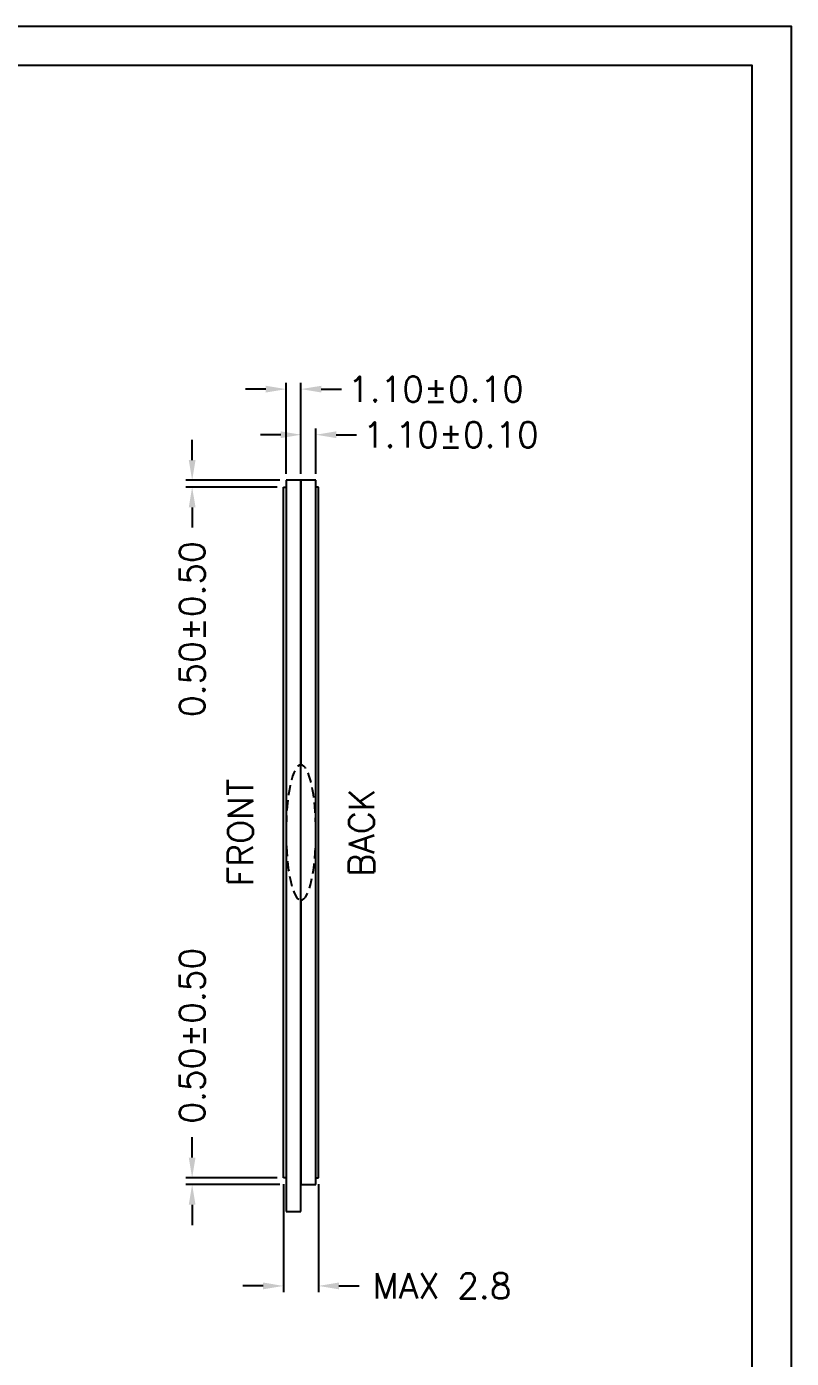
# Model space of a CAD drawing. Header units: millimetres. Extents: x 1653 to 3206, y -200 to 97.
# Drawn here: x 2070.7 to 2127.1, y -146.7 to -48.4 of the extents above; entities that cross this region are included whole.
import ezdxf
from ezdxf.enums import TextEntityAlignment as Align

# ---------------------------------------------------------------- set-up
doc = ezdxf.new("R2010")
doc.units = ezdxf.units.MM
doc.header["$LTSCALE"] = 3
doc.linetypes.add('HIDDEN', pattern=[0.375, 0.25, -0.125])
doc.layers.add('DIM', color=4, linetype='Continuous')
doc.styles.add('romans', font='romans.shx')
doc.styles.get("Standard").update_dxf_attribs({"font": 'simplex.shx'})
doc.dimstyles.new('LCDDIM', dxfattribs={"dimtxt": 1, "dimasz": 0.8, "dimexe": 0.35, "dimexo": 0.35, "dimgap": 0.396, "dimtad": 0, "dimzin": 0, "dimdsep": 46, "dimtxsty": 'Standard', "dimcen": 0, "dimclrd": 256, "dimclre": 256, "dimclrt": 256, "dimadec": 0, "dimazin": 0, "dimtfac": 1, "dimtofl": 0, "dimtmove": 0, "dimatfit": 0, "dimfxl": 0, "dimlwd": -1, "dimlwe": -1, "dimarcsym": 0})

# ---------------------------------------------------------------- blocks, each defined once
blk = doc.blocks.new('T')
for points in [[(0, 0), (297, 0), (297, 210), (0, 210)], [(4, 4), (293, 4), (293, 206), (4, 206)]]:
    blk.add_lwpolyline(points, close=True)
blk = doc.blocks.new('*D5')
at = {"layer": 'Defpoints', "color": 0}
for p in [(2082.931, -133.401), (2089.663, -133.401), (2089.863, -133.901)]:
    blk.add_point(p, dxfattribs=at)
at = {"layer": 'DIM'}
for p, q in [((2082.931, -131.905), (2082.931, -130.409)), ((2089.196, -133.401), (2082.464, -133.401)), ((2089.396, -133.901), (2082.464, -133.901)), ((2082.931, -135.397), (2082.931, -136.893))]:
    blk.add_line(p, q, dxfattribs=at)
for points in [[(2082.682, -131.905), (2083.181, -131.905), (2082.931, -133.401)], [(2082.682, -135.397), (2083.181, -135.397), (2082.931, -133.901)]]:
    blk.add_solid(points, dxfattribs=at)
at = {"layer": 'DIM', "insert": (2082.931, -122.911), "char_height": 1.87, "attachment_point": 5, "rotation": 90}
blk.add_mtext('0.50%%p0.50', dxfattribs=at)
blk = doc.blocks.new('*D6')
at = {"layer": 'Defpoints', "color": 0}
for p in [(2090.963, -75.169), (2089.863, -81.901), (2090.963, -81.901)]:
    blk.add_point(p, dxfattribs=at)
at = {"layer": 'DIM'}
for p, q in [((2089.863, -81.434), (2089.863, -74.702)), ((2090.963, -81.434), (2090.963, -74.702)), ((2088.367, -75.169), (2086.871, -75.169)), ((2092.459, -75.169), (2093.955, -75.169))]:
    blk.add_line(p, q, dxfattribs=at)
for points in [[(2088.367, -74.92), (2088.367, -75.418), (2089.863, -75.169)], [(2092.459, -74.92), (2092.459, -75.418), (2090.963, -75.169)]]:
    blk.add_solid(points, dxfattribs=at)
at = {"layer": 'DIM', "insert": (2100.919, -75.169), "char_height": 1.87, "attachment_point": 5}
blk.add_mtext('1.10%%p0.10', dxfattribs=at)
blk = doc.blocks.new('*D7')
at = {"layer": 'Defpoints', "color": 0}
for p in [(2092.063, -78.535), (2090.963, -81.901), (2092.063, -81.901)]:
    blk.add_point(p, dxfattribs=at)
at = {"layer": 'DIM'}
for p, q in [((2089.467, -78.535), (2087.971, -78.535)), ((2090.963, -81.434), (2090.963, -78.068)), ((2092.063, -81.434), (2092.063, -78.068)), ((2093.559, -78.535), (2095.055, -78.535))]:
    blk.add_line(p, q, dxfattribs=at)
for points in [[(2089.467, -78.286), (2089.467, -78.784), (2090.963, -78.535)], [(2093.559, -78.286), (2093.559, -78.784), (2092.063, -78.535)]]:
    blk.add_solid(points, dxfattribs=at)
at = {"layer": 'DIM', "insert": (2102.019, -78.535), "char_height": 1.87, "attachment_point": 5}
blk.add_mtext('1.10%%p0.10', dxfattribs=at)
blk = doc.blocks.new('*D22')
at = {"layer": 'Defpoints', "color": 0}
for p in [(2089.663, -133.401), (2092.263, -133.401), (2092.263, -141.385)]:
    blk.add_point(p, dxfattribs=at)
at = {"layer": 'DIM'}
for p, q in [((2089.663, -133.869), (2089.663, -141.852)), ((2092.263, -133.869), (2092.263, -141.852)), ((2088.167, -141.385), (2086.671, -141.385)), ((2093.759, -141.385), (2095.255, -141.385))]:
    blk.add_line(p, q, dxfattribs=at)
for points in [[(2088.167, -141.135), (2088.167, -141.634), (2089.663, -141.385)], [(2093.759, -141.135), (2093.759, -141.634), (2092.263, -141.385)]]:
    blk.add_solid(points, dxfattribs=at)
at = {"layer": 'DIM', "insert": (2101.373, -141.385), "char_height": 1.87, "attachment_point": 5}
blk.add_mtext('MAX 2.8', dxfattribs=at)
blk = doc.blocks.new('*D23')
at = {"layer": 'Defpoints', "color": 0}
for p in [(2082.931, -82.401), (2089.663, -82.401), (2089.863, -81.901)]:
    blk.add_point(p, dxfattribs=at)
at = {"layer": 'DIM'}
for p, q in [((2082.931, -80.405), (2082.931, -78.909)), ((2089.396, -81.901), (2082.464, -81.901)), ((2089.196, -82.401), (2082.464, -82.401)), ((2082.931, -83.897), (2082.931, -85.393))]:
    blk.add_line(p, q, dxfattribs=at)
for points in [[(2082.682, -80.405), (2083.181, -80.405), (2082.931, -81.901)], [(2082.682, -83.897), (2083.181, -83.897), (2082.931, -82.401)]]:
    blk.add_solid(points, dxfattribs=at)
at = {"layer": 'DIM', "insert": (2082.931, -92.891), "char_height": 1.87, "attachment_point": 5, "rotation": 90}
blk.add_mtext('0.50%%p0.50', dxfattribs=at)

msp = doc.modelspace()

# ---------------------------------------------------------------- linework, layer by layer
for p, q in [((2089.663, -82.401), (2089.863, -82.401)), ((2089.663, -133.401), (2089.663, -82.401)), ((2089.863, -81.901), (2089.863, -135.901)), ((2090.963, -81.901), (2089.863, -81.901)), ((2090.963, -102.901), (2090.963, -81.901)), ((2090.963, -81.901), (2090.963, -102.901)), ((2092.063, -81.901), (2090.963, -81.901)), ((2092.063, -133.901), (2092.063, -81.901)), ((2092.263, -82.401), (2092.063, -82.401)), ((2092.263, -133.401), (2092.263, -82.401)), ((2090.963, -112.901), (2090.963, -102.901)), ((2090.963, -135.901), (2090.963, -112.901)), ((2090.963, -112.901), (2090.963, -133.901)), ((2089.863, -133.401), (2089.663, -133.401)), ((2092.063, -133.401), (2092.263, -133.401)), ((2090.963, -133.901), (2092.063, -133.901)), ((2089.863, -135.901), (2090.963, -135.901))]:
    msp.add_line(p, q)
at = {"linetype": 'HIDDEN', "extrusion": (0, 0, -1)}
msp.add_ellipse((2090.963, -107.901), major_axis=(0, -5), ratio=0.22, dxfattribs=at)

# ---------------------------------------------------------------- block references
at = {"xscale": 0.7200000000000001, "yscale": 0.7200000000000001, "zscale": 0.7200000000000001}
msp.add_blockref('T', (1913.308, -199.603), dxfattribs=at)

# ---------------------------------------------------------------- texts
at = {"style": 'romans'}
for s, p in [('FRONT', (2086.497, -107.901)), ('BACK', (2095.429, -107.901))]:
    msp.add_text(s, height=1.87, rotation=90, dxfattribs=at).set_placement(p, align=Align.MIDDLE)

# ---------------------------------------------------------------- dimensions: what is measured, and where the dimension line sits
at = {"layer": 'DIM'}
for base, p1, p2, text, picture, middle in [((2090.963, -75.169), (2089.863, -81.901), (2090.963, -81.901), '<>%%p0.10', '*D6', (2100.919, -75.169)), ((2092.063, -78.535), (2090.963, -81.901), (2092.063, -81.901), '<>%%p0.10', '*D7', (2102.019, -78.535)), ((2092.263, -141.385), (2089.663, -133.401), (2092.263, -133.401), 'MAX 2.8', '*D22', (2101.373, -141.385))]:
    dim = msp.add_linear_dim(base=base, p1=p1, p2=p2, text=text, dimstyle='LCDDIM', override={"dimtxt": 1.87, "dimasz": 1.496, "dimexe": 0.4675, "dimexo": 0.4675, "dimgap": 0.374}, dxfattribs=at)
    dim.commit()
    dim.dimension.update_dxf_attribs({"geometry": picture, "text_midpoint": middle})
for base, p1, p2, angle, picture, middle in [((2082.931, -82.401), (2089.863, -81.901), (2089.663, -82.401), 270, '*D23', (2082.931, -92.891)), ((2082.931, -133.401), (2089.863, -133.901), (2089.663, -133.401), 90, '*D5', (2082.931, -122.911))]:
    dim = msp.add_linear_dim(base=base, p1=p1, p2=p2, angle=angle, text='<>%%p0.50', dimstyle='LCDDIM', override={"dimtxt": 1.87, "dimasz": 1.496, "dimexe": 0.4675, "dimexo": 0.4675, "dimgap": 0.374}, dxfattribs=at)
    dim.commit()
    dim.dimension.update_dxf_attribs({"geometry": picture, "text_midpoint": middle})

doc.saveas('drawing.dxf')
